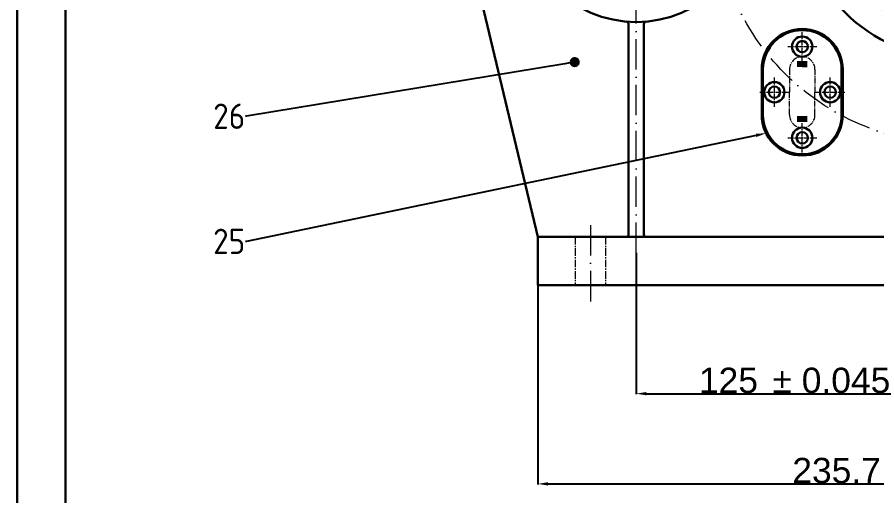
# Model space of a CAD drawing. Header units: millimetres. Extents: x -1 to 1843, y 0 to 1207.
# Drawn here: x -0.5 to 338.7, y 393.3 to 582.3 of the extents above; entities that cross this region are included whole.
import ezdxf
from ezdxf import colors
from ezdxf.entities.mleader import LeaderData, LeaderLine
from ezdxf.math import Vec2, Vec3

# ---------------------------------------------------------------- set-up
doc = ezdxf.new("R2010")
doc.units = ezdxf.units.MM
doc.linetypes.add('ACAD_ISO10W100', pattern=[18, 12, -3, 0, -3])
doc.linetypes.add('CENTER2', pattern=[1.125, 0.75, -0.125, 0.125, -0.125])
doc.layers.get('0').update_dxf_attribs({"lineweight": 30})
for name, color, linetype, lineweight in [('Axe', 7, 'ACAD_ISO10W100', 13), ('Axe mici', 7, 'CENTER2', 13), ('Evidentiere', 7, 'Continuous', 80), ('Hasuri', 7, 'Continuous', 13), ('Thick', 7, 'Continuous', 30), ('Thin', 7, 'Continuous', 13)]:
    doc.layers.add(name, color=color, linetype=linetype, lineweight=lineweight)
doc.styles.get("Standard").update_dxf_attribs({"font": 'isocp.shx'})
doc.dimstyles.get("Standard").update_dxf_attribs({"dimtxt": 1, "dimasz": 4, "dimexe": 0.18, "dimexo": 0.0625, "dimgap": 0.09, "dimtad": 1, "dimtoh": 1, "dimdec": 1, "dimzin": 0, "dimdsep": 46, "dimtxsty": 'Standard', "dimcen": 0.09, "dimadec": 0, "dimazin": 0, "dimtfac": 1, "dimtdec": 1, "dimtofl": 0, "dimtmove": 0, "dimatfit": 3, "dimfxl": 1, "dimtolj": 1, "dimtzin": 0, "dimarcsym": 1})

# ---------------------------------------------------------------- blocks, each defined once
blk = doc.blocks.new('*U24')
at = {"layer": 'Axe', "color": 0, "linetype": 'CENTER2', "ltscale": 3, "transparency": 16777216}
for p, q in [((0, 0.45), (0, 5.75)), ((-5.75, 0), (-0.45, 0)), ((0.45, 0), (5.75, 0)), ((0, -5.75), (0, -0.45))]:
    blk.add_line(p, q, dxfattribs=at)
at = {"layer": 'Axe', "color": 0, "linetype": 'Continuous', "ltscale": 3, "transparency": 16777216}
for p, q in [((-0.225, 0), (0.225, 0)), ((0, -0.225), (0, 0.225))]:
    blk.add_line(p, q, dxfattribs=at)
blk = doc.blocks.new('*U21')
at = {"layer": 'Axe', "color": 0, "linetype": 'CENTER2', "ltscale": 3, "transparency": 16777216}
for p, q in [((0, 0.45), (0, 5.75)), ((-5.75, 0), (-0.45, 0)), ((0.45, 0), (5.75, 0)), ((0, -5.75), (0, -0.45))]:
    blk.add_line(p, q, dxfattribs=at)
at = {"layer": 'Axe', "color": 0, "linetype": 'Continuous', "ltscale": 3, "transparency": 16777216}
for p, q in [((-0.225, 0), (0.225, 0)), ((0, -0.225), (0, 0.225))]:
    blk.add_line(p, q, dxfattribs=at)
blk = doc.blocks.new('*U22')
at = {"layer": 'Axe', "color": 0, "linetype": 'CENTER2', "ltscale": 3, "transparency": 16777216}
for p, q in [((0, 0.45), (0, 5.75)), ((-5.75, 0), (-0.45, 0)), ((0.45, 0), (5.75, 0)), ((0, -5.75), (0, -0.45))]:
    blk.add_line(p, q, dxfattribs=at)
at = {"layer": 'Axe', "color": 0, "linetype": 'Continuous', "ltscale": 3, "transparency": 16777216}
for p, q in [((-0.225, 0), (0.225, 0)), ((0, -0.225), (0, 0.225))]:
    blk.add_line(p, q, dxfattribs=at)
blk = doc.blocks.new('*U23')
at = {"layer": 'Axe', "color": 0, "linetype": 'CENTER2', "ltscale": 3, "transparency": 16777216}
for p, q in [((0, 0.45), (0, 5.75)), ((-5.75, 0), (-0.45, 0)), ((0.45, 0), (5.75, 0)), ((0, -5.75), (0, -0.45))]:
    blk.add_line(p, q, dxfattribs=at)
at = {"layer": 'Axe', "color": 0, "linetype": 'Continuous', "ltscale": 3, "transparency": 16777216}
for p, q in [((-0.225, 0), (0.225, 0)), ((0, -0.225), (0, 0.225))]:
    blk.add_line(p, q, dxfattribs=at)
blk = doc.blocks.new('*D68')
at = {"layer": 'Defpoints', "color": 0, "transparency": 16777216}
for p in [(243.76, 489.23), (368.76, 490.29), (368.76, 433.61)]:
    blk.add_point(p, dxfattribs=at)
at = {"layer": 'Thin', "color": 0, "lineweight": -2, "transparency": 16777216}
for p, q in [((243.76, 489.17), (243.76, 433.43)), ((368.76, 490.22), (368.76, 433.43)), ((247.76, 433.61), (364.76, 433.61))]:
    blk.add_line(p, q, dxfattribs=at)
at = {"layer": 'Thin', "color": 0, "transparency": 16777216}
for points in [[(247.76, 434.27), (247.76, 432.94), (243.76, 433.61)], [(364.76, 434.27), (364.76, 432.94), (368.76, 433.61)]]:
    blk.add_solid(points, dxfattribs=at)
at = {"layer": 'Thin', "color": 0, "transparency": 16777216, "insert": (306.26, 438.8), "char_height": 10, "attachment_point": 5}
blk.add_mtext('\\A1;{\\fArial|b0|i0|c0|p34;125} {\\A0;\\fArial|b0|i0|c0|p34;\\H1.00001x;%%P \\A1;\\H0.99999x;0.045}', dxfattribs=at)
blk = doc.blocks.new('*D69')
at = {"layer": 'Defpoints', "color": 0, "transparency": 16777216}
for p in [(204.98, 480.51), (440.65, 480.51), (440.65, 397.99)]:
    blk.add_point(p, dxfattribs=at)
at = {"layer": 'Thin', "color": 0, "lineweight": -2, "transparency": 16777216}
for p, q in [((204.98, 480.45), (204.98, 397.81)), ((440.65, 480.45), (440.65, 397.81)), ((208.98, 397.99), (436.65, 397.99))]:
    blk.add_line(p, q, dxfattribs=at)
at = {"layer": 'Thin', "color": 0, "transparency": 16777216}
for points in [[(208.98, 398.66), (208.98, 397.33), (204.98, 397.99)], [(436.65, 398.66), (436.65, 397.33), (440.65, 397.99)]]:
    blk.add_solid(points, dxfattribs=at)
at = {"layer": 'Thin', "color": 0, "transparency": 16777216, "insert": (322.82, 403.19), "char_height": 10, "attachment_point": 5}
blk.add_mtext('\\A1;{\\fArial|b0|i0|c0|p34;235.7}', dxfattribs=at)
blk = doc.blocks.new('_Dot')
at = {"color": 0, "linetype": 'ByBlock', "lineweight": -2}
blk.add_line((-0.5, 0), (-1, 0), dxfattribs=at)
at = {"color": 0, "linetype": 'ByBlock', "const_width": 0.5}
blk.add_lwpolyline([(-0.25, 0, 1), (0.25, 0, 1)], format="xyb", close=True, dxfattribs=at)

msp = doc.modelspace()

# ---------------------------------------------------------------- linework, layer by layer
at = {"lineweight": 30}
for p, q in [((-0.53, 838.39), (-0.53, 0.39)), ((18.47, 829.39), (18.47, 9.39))]:
    msp.add_line(p, q, dxfattribs=at)
at = {"layer": 'Axe'}
for p, q in [((243.76, 489.23), (243.76, 762.28)), ((225.68, 500.17), (225.68, 468.22)), ((204.98, 483.51), (204.98, 483.51))]:
    msp.add_line(p, q, dxfattribs=at)
for radius in [93.82, 50]:
    msp.add_circle((368.76, 626.36), radius, dxfattribs=at)
at = {"layer": 'Axe mici', "ltscale": 3}
for p, q in [((304.27, 561.65), (304.27, 552.65)), ((314.27, 561.65), (314.27, 552.65)), ((304.27, 543.65), (304.27, 552.65)), ((314.27, 543.65), (314.27, 552.65))]:
    msp.add_line(p, q, dxfattribs=at)
at = {"layer": 'Axe mici', "ltscale": 4}
for p, q in [((219.68, 495.51), (219.68, 476.41)), ((231.68, 495.51), (231.68, 476.41))]:
    msp.add_line(p, q, dxfattribs=at)
at = {"layer": 'Axe mici', "ltscale": 3}
for centre, start, end in [((309.27, 561.65), 0, 180), ((309.27, 543.65), 180, 0)]:
    msp.add_arc(centre, 5, start, end, dxfattribs=at)
at = {"layer": 'Evidentiere'}
for p, q in [((311.27, 563.78), (307.27, 563.78)), ((309.27, 563.78), (311.27, 563.78)), ((311.27, 541.97), (307.27, 541.97))]:
    msp.add_line(p, q, dxfattribs=at)
at = {"layer": 'Hasuri'}
msp.add_line((-0.53, 0.39), (-0.53, 841.39), dxfattribs=at)
at = {"layer": 'Thick'}
for p, q in [((204.98, 495.51), (181.49, 593.55)), ((240.76, 579.53), (240.76, 496.51)), ((246.76, 579.53), (246.76, 496.51)), ((309.27, 577.65), (309.27, 577.65)), ((293.27, 561.65), (293.27, 552.65)), ((293.77, 561.65), (293.77, 552.65)), ((324.77, 561.65), (324.77, 552.65)), ((325.27, 561.65), (325.27, 552.65)), ((293.27, 543.65), (293.27, 552.65)), ((293.77, 543.65), (293.77, 552.65)), ((324.77, 543.65), (324.77, 552.65)), ((325.27, 543.65), (325.27, 552.65)), ((309.27, 527.65), (309.27, 527.65)), ((396.67, 495.51), (204.98, 495.51)), ((225.68, 495.51), (231.68, 495.51)), ((238.38, 495.51), (239.76, 495.51)), ((247.76, 495.51), (248, 495.51)), ((440.65, 476.41), (204.98, 476.41))]:
    msp.add_line(p, q, dxfattribs=at)
at = {"layer": 'Thick', "linetype": 'ByBlock'}
msp.add_line((204.98, 495.51), (204.98, 476.41), dxfattribs=at)
at = {"layer": 'Thick'}
for centre, radius in [((368.76, 626.36), 60), ((243.76, 626.36), 46), ((309.27, 570.65), 4), ((309.27, 570.65), 2.25), ((298.27, 552.65), 4), ((320.27, 552.65), 4), ((298.27, 552.65), 2.25), ((320.27, 552.65), 2.25), ((309.27, 534.65), 4), ((309.27, 534.65), 2.25)]:
    msp.add_circle(centre, radius, dxfattribs=at)
for centre, radius, start, end in [((239.76, 579.53), 1, 0, 85.1179), ((247.76, 579.53), 1, 94.8821, 180), ((309.27, 561.65), 16, 90, 180), ((309.27, 561.65), 15.5, 90, 180), ((309.27, 561.65), 16, 0, 90), ((309.27, 561.65), 15.5, 0, 90), ((309.27, 543.65), 16, 180, 270), ((309.27, 543.65), 15.5, 180, 270), ((309.27, 543.65), 16, 270, 0), ((309.27, 543.65), 15.5, 270, 0), ((239.76, 496.51), 1, 270, 0), ((247.76, 496.51), 1, 180, 270)]:
    msp.add_arc(centre, radius, start, end, dxfattribs=at)

# ---------------------------------------------------------------- block references
at = {"layer": 'Axe', "linetype": 'CENTER2', "ltscale": 3}
for name, p in [('*U24', (309.27, 570.65)), ('*U22', (298.27, 552.65)), ('*U23', (320.27, 552.65)), ('*U21', (309.27, 534.65))]:
    msp.add_blockref(name, p, dxfattribs=at)

# ---------------------------------------------------------------- dimensions: what is measured, and where the dimension line sits
at = {"layer": 'Thin'}
for base, p1, p2, text, picture, middle in [((368.76, 433.61), (243.76, 489.23), (368.76, 490.29), '{\\fArial|b0|i0|c0|p34;125} {\\A0;\\fArial|b0|i0|c0|p34;\\H1.00001x;%%P \\A1;\\H0.99999x;0.045}', '*D68', (306.26, 438.8)), ((440.65, 397.99), (204.98, 480.51), (440.65, 480.51), '{\\fArial|b0|i0|c0|p34;<>}', '*D69', (322.82, 403.19))]:
    dim = msp.add_linear_dim(base=base, p1=p1, p2=p2, text=text, dimstyle='Standard', override={"dimtxt": 10}, dxfattribs=at)
    dim.commit()
    dim.dimension.update_dxf_attribs({"geometry": picture, "text_midpoint": middle})

# ---------------------------------------------------------------- leaders
ml = msp.add_multileader_mtext('Standard', dxfattribs=at)
ml.set_content('26', color=256)
ml.set_leader_properties()
ml.set_arrow_properties(name='DOT')
ml.build(insert=Vec2(0, 0))
ml.multileader.update_dxf_attribs({"dogleg_length": 0.36})
ctx = ml.context
ctx.base_point, ctx.char_height, ctx.landing_gap_size, ctx.plane_origin = Vec3(77.61, 543.17), 10, 0.09, Vec3(219.47, 564.53)
ctx.text_align_type = 2
notes = []
notes.append((ctx, [(0, (1, 1, 0), (89.9, 543.17), (-1, 0), 0.36, [(0, [(219.47, 564.53)], 0, [])])]))
ctx.mtext.insert, ctx.mtext.alignment, ctx.mtext.flow_direction = Vec3(89.45, 548.17), 3, 5
ml = msp.add_multileader_mtext('Standard', dxfattribs=at)
ml.set_content('25', color=256)
ml.set_leader_properties()
ml.build(insert=Vec2(0, 0))
ml.multileader.update_dxf_attribs({"dogleg_length": 0.36})
ctx = ml.context
ctx.base_point, ctx.char_height, ctx.landing_gap_size, ctx.plane_origin = Vec3(77.7, 493.76), 10, 0.09, Vec3(294.99, 536.43)
ctx.text_align_type = 2
notes.append((ctx, [(0, (1, 1, 0), (89.9, 493.76), (-1, 0), 0.36, [(0, [(294.99, 536.43)], 0, [])])]))
ctx.mtext.insert, ctx.mtext.alignment, ctx.mtext.flow_direction = Vec3(89.45, 498.76), 3, 5
for ctx, leaders in notes:
    for number, flags, end, landing, length, lines in leaders:
        leader = LeaderData()
        leader.index, (leader.has_last_leader_line, leader.has_dogleg_vector, leader.attachment_direction) = number, flags
        leader.last_leader_point, leader.dogleg_vector, leader.dogleg_length = Vec3(end), Vec3(landing), length
        for number, points, colour, breaks in lines:
            line = LeaderLine()
            line.index, line.vertices, line.color, line.breaks = number, Vec3.list(points), colors.encode_raw_color(colour), breaks
            leader.lines.append(line)
        ctx.leaders.append(leader)

doc.saveas('drawing.dxf')
